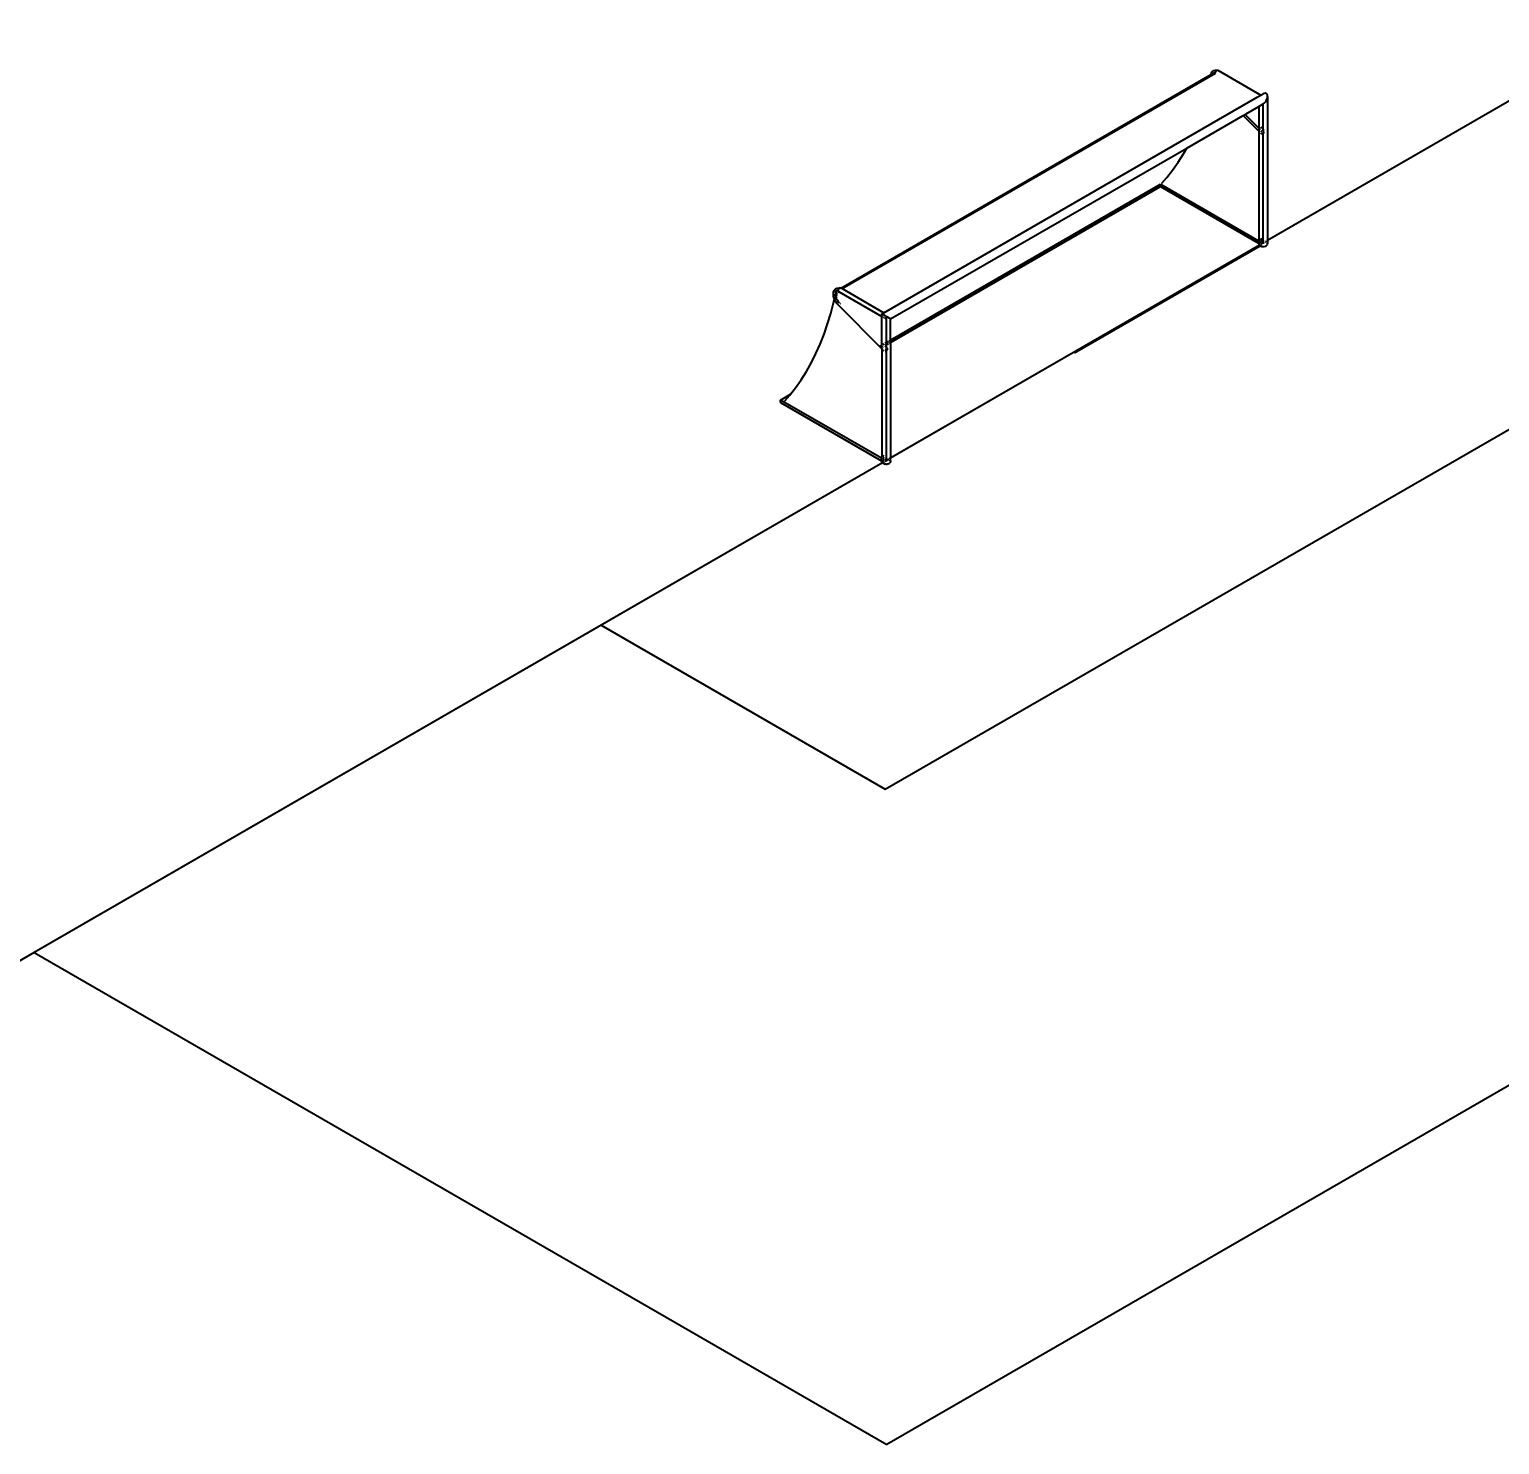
# Model space of a CAD drawing. Header units: centimetres. Extents: x -292707 to 138715, y -53922 to 66277.
# Drawn here: x 84646 to 86672, y -15323 to -13371 of the extents above; entities that cross this region are included whole.
import ezdxf

# ---------------------------------------------------------------- set-up
doc = ezdxf.new("R2010")
doc.units = ezdxf.units.CM
doc.layers.add('A-ALINE-7', color=119, linetype='Continuous')
doc.styles.add('Scale 500', font='GOTHICB.TTF', dxfattribs={"height": 175})

# ---------------------------------------------------------------- blocks, each defined once
blk = doc.blocks.new('A$Cbf84a4b9')
at = {"layer": 'A-ALINE-7'}
for p, q in [((7263.2, 8085.2), (5107.5, 6840.6)), ((5031, 7072.5), (5032.2, 7074)), ((5032.2, 7074), (5032.7, 7074.4)), ((5032.7, 7074.4), (5034.2, 7075.4)), ((5034.2, 7075.4), (5034.8, 7075.7)), ((5034.8, 7075.7), (5036.6, 7076.1)), ((5036.6, 7076.1), (5037.2, 7076.1)), ((5036.6, 7073.3), (5036.9, 7074.1)), ((5036.9, 7074.1), (5037.2, 7074.7)), ((5037.2, 7076.1), (5039.4, 7075.9)), ((5037.2, 7074.7), (5037.7, 7075.3)), ((5037.7, 7075.3), (5038.2, 7075.7)), ((5038.2, 7075.7), (5038.8, 7075.9)), ((5038.8, 7075.9), (5039.4, 7075.9)), ((5039.4, 7075.9), (5039.9, 7075.8)), ((5039.9, 7075.8), (5099.2, 7041.5)), ((4520.4, 6775.6), (5029.9, 7069.7)), ((4521.8, 6774.8), (5036.5, 7071.9)), ((5029.9, 7069.7), (5035.5, 7072.9)), ((5029.9, 7069.7), (5030, 7070.1)), ((5030, 7070.1), (5030.7, 7072)), ((5030.7, 7072), (5031, 7072.5)), ((5035.5, 7072.9), (5036.6, 7073.2)), ((5036.5, 7072.6), (5036.6, 7073.2)), ((5036.5, 7071.9), (5036.5, 7072.6)), ((5036.6, 7073.2), (5036.6, 7073.3)), ((5493.1, 7063.2), (5108.3, 6841.1)), ((4579.5, 6741.5), (5094.2, 7038.6)), ((5094.2, 7038.6), (5099.2, 7041.5)), ((5099.2, 7041.5), (5102.3, 7043.3)), ((5103.8, 7044), (5102.3, 7043.3)), ((5105.3, 7044.1), (5103.8, 7044)), ((5106.5, 7043.7), (5105.3, 7044.1)), ((5105.3, 7032.1), (5106.5, 7033.9)), ((5107.5, 7042.9), (5106.5, 7043.7)), ((5106.5, 7033.9), (5107.5, 7035.9)), ((5108.1, 7041.5), (5107.5, 7042.9)), ((5107.5, 7035.9), (5108.1, 7037.9)), ((5108.3, 7039.9), (5108.1, 7041.5)), ((5108.1, 7037.9), (5108.3, 7039.9)), ((5108.3, 7039.9), (5108.3, 6841.1)), ((4996.9, 6968.6), (5074.7, 7013.5)), ((5074.7, 7013.5), (5077.3, 7015)), ((5096.3, 6991.9), (5074.7, 7013.5)), ((5077.3, 7015), (5078.9, 7015.9)), ((5077.3, 7015), (5096.3, 6996)), ((5078.9, 7015.9), (5096.3, 7026)), ((5096.3, 7026), (5102.3, 7029.5)), ((5096.3, 7026), (5096.3, 6998.5)), ((5102.3, 7029.5), (5103.8, 7030.6)), ((5102.3, 6994.1), (5102.3, 7029.5)), ((5103.8, 7030.6), (5105.3, 7032.1)), ((5096.3, 6998.5), (5096.3, 6996)), ((5096.3, 6996), (5098, 6994.3)), ((5096.3, 6996), (5096.3, 6991.9)), ((5100.7, 6995.7), (5099.3, 6997.2)), ((5099.3, 6993), (5100.7, 6991.6)), ((5103.8, 6992.6), (5102.3, 6994.1)), ((5102.3, 6992.5), (5102.3, 6994.1)), ((5098, 6990.1), (5096.3, 6991.9)), ((5096.3, 6991.9), (5096.3, 6843.1)), ((5100.1, 6988.1), (5099.3, 6988.9)), ((5100.2, 6988.8), (5100.1, 6988.4)), ((5100.1, 6988.4), (5100.1, 6988.1)), ((5100.1, 6988.1), (5100.3, 6987.9)), ((5100.4, 6989.3), (5100.2, 6988.8)), ((5100.3, 6987.9), (5100.6, 6987.9)), ((5100.7, 6989.8), (5100.4, 6989.3)), ((5100.6, 6987.9), (5100.7, 6987.9)), ((5102.3, 6991.3), (5102.3, 6991.5)), ((5102.4, 6991.4), (5102.3, 6991.3)), ((5102.3, 6991.3), (5102.3, 6988.7)), ((5102.3, 6988.7), (5102.7, 6989.1)), ((5102.3, 6839.8), (5102.3, 6988.7)), ((5103, 6991.8), (5102.4, 6991.4)), ((5102.7, 6989.1), (5103.3, 6989.6)), ((5103.5, 6992), (5103, 6991.8)), ((5103.3, 6989.6), (5103.8, 6990.2)), ((5103.8, 6992.1), (5103.5, 6992)), ((5103.8, 6990.2), (5103.8, 6990.3)), ((4588.6, 6732.9), (4996.9, 6968.6)), ((4985.2, 6949.2), (4992.5, 6960.7)), ((4992.5, 6960.7), (4996.9, 6968.6)), ((4969.4, 6927.8), (4977.5, 6938.2)), ((4977.5, 6938.2), (4985.2, 6949.2)), ((4588.6, 6703.9), (4960.9, 6918.8)), ((4588.6, 6700.6), (4960.9, 6915.6)), ((4960.9, 6918.8), (4960.9, 6915.6)), ((4960.9, 6918.8), (5095.9, 6840.8)), ((4960.9, 6915.6), (5095.9, 6837.6)), ((4962.8, 6920.2), (4969.4, 6927.8)), ((4581.3, 6084.5), (5884.9, 6837.1)), ((4581.3, 6084.5), (5884.9, 6837.1)), ((7449.8, 6835.8), (4583.5, 5180.9)), ((5098, 6835.2), (4586.8, 6540)), ((5097.1, 6834.6), (4588.6, 6541)), ((4842.4, 6686.3), (5098, 6833.9)), ((5096.3, 6841.1), (5095.9, 6840.8)), ((5095.9, 6840.8), (5095.9, 6837.6)), ((5095.9, 6837.6), (5096.3, 6837.8)), ((5096.3, 6843.1), (5096.3, 6841.1)), ((5098, 6842.1), (5096.3, 6841.1)), ((5096.3, 6841.1), (5096.3, 6837.8)), ((5096.3, 6837.8), (5098, 6838.8)), ((5096.3, 6837.8), (5096.3, 6836.4)), ((5096.5, 6837.2), (5096.3, 6836.4)), ((5096.3, 6836.4), (5096.5, 6835.5)), ((5097.1, 6838.1), (5096.5, 6837.2)), ((5096.5, 6835.5), (5097.1, 6834.6)), ((5098, 6838.8), (5097.1, 6838.1)), ((5098, 6835.2), (5097.1, 6834.6)), ((5097.1, 6834.6), (5097.1, 6834.6)), ((5097.1, 6834.6), (5098, 6833.9)), ((5098, 6833.9), (5099.3, 6833.4)), ((5099.3, 6843.8), (5100.2, 6843.3)), ((5100.2, 6843.3), (5099.3, 6842.8)), ((5099.3, 6840.5), (5100.2, 6840)), ((5099.3, 6839.5), (5100.2, 6840)), ((5100.7, 6839.7), (5099.3, 6839.4)), ((5100.7, 6838.2), (5099.3, 6839.1)), ((5100.7, 6838.2), (5099.3, 6839.1)), ((5100.7, 6837.2), (5099.3, 6838.1)), ((5100.7, 6836.7), (5099.3, 6835.9)), ((5100.7, 6836.7), (5099.3, 6835.9)), ((5099.3, 6834.6), (5100.7, 6835.5)), ((5099.3, 6833.4), (5100.7, 6833)), ((5100.2, 6840), (5100.2, 6843.3)), ((5100.7, 6833), (5102.3, 6832.9)), ((5103.8, 6839.7), (5102.3, 6839.8)), ((5102.3, 6837.6), (5102.3, 6839.8)), ((5103.8, 6838.5), (5102.3, 6837.6)), ((5103.8, 6838.5), (5102.3, 6837.6)), ((5102.3, 6836.4), (5102.3, 6837.6)), ((5102.3, 6832.9), (5103.8, 6833)), ((5103.8, 6833), (5105.3, 6833.4)), ((5106.5, 6840.1), (5105.3, 6839.3)), ((5106.5, 6840.1), (5105.3, 6839.3)), ((5105.3, 6839.3), (5105.3, 6839.4)), ((5105.3, 6839.3), (5105.3, 6839.3)), ((5106.5, 6838.8), (5105.3, 6839.3)), ((5105.3, 6833.4), (5106.5, 6833.9)), ((5106.5, 6833.9), (5107.5, 6834.6)), ((5108.3, 6841.1), (5107.5, 6840.6)), ((5108.1, 6837.2), (5107.5, 6838.1)), ((5107.5, 6834.6), (5108.1, 6835.5)), ((5108.3, 6836.4), (5108.1, 6837.2)), ((5108.1, 6835.5), (5108.3, 6836.4)), ((5108.3, 6841.1), (5108.3, 6836.4)), ((4510.1, 6769.5), (4510.2, 6770)), ((4510.2, 6770), (4511, 6772)), ((4511, 6772), (4511.3, 6772.5)), ((4511.3, 6772.5), (4512.4, 6774)), ((4512.4, 6774), (4512.9, 6774.4)), ((4512.9, 6774.4), (4514.5, 6775.4)), ((4513, 6769.2), (4513.6, 6770.8)), ((4513.1, 6768.6), (4513.6, 6770.8)), ((4513.6, 6770.8), (4516.6, 6772.6)), ((4513.6, 6770.8), (4514.5, 6772.1)), ((4514.5, 6775.4), (4515.1, 6775.6)), ((4514.5, 6772.1), (4515.4, 6772.7)), ((4515.1, 6775.6), (4516.9, 6776)), ((4516.6, 6770.1), (4516.1, 6769.7)), ((4516.5, 6773.3), (4517, 6773.6)), ((4517.1, 6770.4), (4516.5, 6770.1)), ((4516.5, 6770.1), (4517.4, 6770.3)), ((4516.6, 6770.1), (4516.5, 6770)), ((4516.8, 6772.5), (4516.9, 6773.3)), ((4516.8, 6771.9), (4516.8, 6772.5)), ((4517, 6771.2), (4516.8, 6771.9)), ((4516.9, 6776), (4517.5, 6776.1)), ((4516.9, 6773.3), (4517, 6773.6)), ((4517, 6773.6), (4517.1, 6774)), ((4517.3, 6770.7), (4517, 6771.2)), ((4517, 6770.4), (4517.1, 6770.4)), ((4517.1, 6774), (4517.5, 6774.7)), ((4517.1, 6770.4), (4517.1, 6770.4)), ((4517.6, 6770.4), (4517.1, 6770.4)), ((4517.1, 6770.4), (4517.4, 6770.3)), ((4517.7, 6770.4), (4517.3, 6770.7)), ((4517.4, 6770.3), (4517.6, 6770.4)), ((4517.4, 6770.3), (4517.9, 6770.3)), ((4517.5, 6776.1), (4519.6, 6775.9)), ((4517.5, 6774.7), (4518, 6775.2)), ((4517.7, 6770.4), (4517.9, 6770.3)), ((4517.9, 6770.3), (4576.6, 6736.4)), ((4518, 6775.2), (4518.5, 6775.6)), ((4518.5, 6775.6), (4519.1, 6775.8)), ((4519.1, 6775.8), (4519.6, 6775.9)), ((4519.6, 6775.9), (4520.1, 6775.7)), ((4520.1, 6775.7), (4520.4, 6775.6)), ((4520.4, 6775.6), (4521.8, 6774.8)), ((4521.8, 6774.8), (4579.5, 6741.5)), ((4506.3, 6740.5), (4510.2, 6755.4)), ((4509.8, 6767.2), (4510.1, 6769.5)), ((4510, 6764.7), (4509.8, 6767.2)), ((4510.1, 6764.4), (4510, 6764.7)), ((4510.6, 6761.8), (4510.1, 6764.4)), ((4510.2, 6755.4), (4511.2, 6760.2)), ((4511.2, 6760.2), (4510.6, 6761.8)), ((4511.2, 6760.2), (4511.4, 6761.1)), ((4511.6, 6759.2), (4511.2, 6760.2)), ((4511.5, 6761.5), (4512, 6763.8)), ((4512.9, 6756.7), (4511.6, 6759.2)), ((4512.4, 6765.5), (4512.8, 6767.1)), ((4512.8, 6767.1), (4515.3, 6768.5)), ((4512.8, 6767.1), (4512.8, 6767.2)), ((4512.8, 6767.1), (4512.8, 6767.2)), ((4512.9, 6765.1), (4512.8, 6767.1)), ((4512.9, 6768.6), (4513, 6769.2)), ((4512.9, 6765.1), (4514.8, 6766.2)), ((4513.2, 6763.9), (4512.9, 6765.1)), ((4514.5, 6754.3), (4512.9, 6756.7)), ((4513.4, 6762.8), (4513.2, 6763.9)), ((4513.4, 6762.8), (4515, 6763.7)), ((4514.3, 6760.4), (4513.4, 6762.8)), ((4514.3, 6760.4), (4515.1, 6760.9)), ((4515.4, 6758.2), (4514.3, 6760.4)), ((4516.3, 6752.3), (4514.5, 6754.3)), ((4515.4, 6758.2), (4516.8, 6759)), ((4516.9, 6756), (4515.4, 6758.2)), ((4576.6, 6691.8), (4516.3, 6752.3)), ((4516.9, 6756), (4517.7, 6756.6)), ((4517.9, 6754.8), (4516.9, 6756)), ((4518.8, 6754.3), (4519.4, 6754.7)), ((4501.9, 6726), (4506.3, 6740.5)), ((4576.6, 6739.8), (4579.5, 6741.5)), ((4576.6, 6736.4), (4576.6, 6739.8)), ((4581.1, 6737.2), (4576.6, 6739.8)), ((4576.6, 6736.4), (4577.4, 6736)), ((4576.6, 6697.2), (4576.6, 6736.4)), ((4578.3, 6735.4), (4579.6, 6734.7)), ((4581, 6737), (4581.1, 6737.1)), ((4581, 6733.9), (4581.1, 6733.8)), ((4581.1, 6733.8), (4581, 6733.9)), ((4581.1, 6737.2), (4582.6, 6736.3)), ((4581.1, 6737.1), (4581.1, 6737.2)), ((4581.5, 6733.7), (4581.1, 6733.8)), ((4582, 6733.8), (4581.5, 6733.7)), ((4582.6, 6734), (4582, 6733.8)), ((4582.6, 6736.3), (4582.6, 6734)), ((4588.6, 6732.9), (4582.6, 6736.3)), ((4582.6, 6734), (4582.6, 6700.7)), ((4588.6, 6704.1), (4588.6, 6732.9)), ((4491.7, 6698.4), (4497, 6711.9)), ((4497, 6711.9), (4501.9, 6726)), ((4485.8, 6685.3), (4491.7, 6698.4)), ((4574.4, 6695.7), (4575.5, 6696.4)), ((4576.2, 6696.8), (4576.6, 6696.9)), ((4576.5, 6693.6), (4576.6, 6693.7)), ((4576.6, 6696.9), (4576.6, 6697.2)), ((4576.6, 6696.9), (4576.9, 6697.1)), ((4576.6, 6693.7), (4576.6, 6696.9)), ((4576.6, 6693.7), (4577.4, 6694.1)), ((4576.6, 6691.8), (4576.6, 6693.7)), ((4577.4, 6691), (4576.6, 6691.8)), ((4576.6, 6691.8), (4576.6, 6543)), ((4578.4, 6698.3), (4578.3, 6698.3)), ((4578.3, 6698), (4578.6, 6698.1)), ((4578.3, 6694.7), (4579, 6695.1)), ((4579.6, 6688.8), (4578.3, 6690.1)), ((4578.6, 6698.1), (4578.4, 6698.3)), ((4578.6, 6698.1), (4579.6, 6698.7)), ((4579.6, 6697.1), (4578.6, 6698.1)), ((4581, 6699.5), (4582.6, 6700.4)), ((4581, 6696.2), (4582.6, 6697.1)), ((4582.6, 6694.1), (4581, 6695.6)), ((4581.1, 6689.8), (4581, 6689.7)), ((4581.5, 6690.3), (4581.1, 6689.8)), ((4581.9, 6690.7), (4581.5, 6690.3)), ((4582.1, 6690.9), (4581.9, 6690.7)), ((4581.9, 6690.7), (4582.6, 6690)), ((4581.9, 6688.2), (4582.4, 6688.6)), ((4582.6, 6691.3), (4582.1, 6690.9)), ((4582.4, 6688.6), (4582.6, 6688.7)), ((4582.6, 6700.7), (4582.6, 6700.4)), ((4582.6, 6700.4), (4582.6, 6697.1)), ((4582.6, 6697.1), (4582.6, 6694.1)), ((4582.6, 6694.1), (4582.6, 6692.4)), ((4582.6, 6691.5), (4582.6, 6691.3)), ((4582.6, 6691.3), (4582.6, 6690)), ((4582.6, 6690), (4582.6, 6688.7)), ((4582.6, 6688.7), (4582.6, 6539.8)), ((4584.1, 6701.3), (4585.6, 6702.1)), ((4584.1, 6698), (4585.6, 6698.9)), ((4584.7, 6691.9), (4584.1, 6692.5)), ((4584.2, 6692.1), (4584.1, 6692.1)), ((4584.1, 6690.2), (4584.4, 6690.7)), ((4584.5, 6692.1), (4584.2, 6692.1)), ((4584.4, 6690.7), (4584.7, 6691.2)), ((4584.7, 6691.9), (4584.5, 6692.1)), ((4584.8, 6691.6), (4584.7, 6691.9)), ((4584.7, 6691.2), (4584.8, 6691.6)), ((4586.8, 6702.9), (4588.6, 6703.9)), ((4586.8, 6699.6), (4588.6, 6700.6)), ((4588.6, 6703.9), (4588.6, 6704.1)), ((4588.6, 6700.6), (4588.6, 6703.9)), ((4588.6, 6700.6), (4588.6, 6541)), ((4472.7, 6660.7), (4479.5, 6672.7)), ((4479.5, 6672.7), (4485.8, 6685.3)), ((4581, 6687.9), (4581.3, 6687.9)), ((4581.3, 6687.9), (4581.9, 6688.2)), ((4457.8, 6638.2), (4465.5, 6649.2)), ((4465.5, 6649.2), (4472.7, 6660.7)), ((4436.9, 6621.2), (4450.9, 6629.3)), ((4443, 6620.1), (4449.7, 6627.8)), ((4449.7, 6627.8), (4450.9, 6629.3)), ((4450.9, 6629.3), (4457.8, 6638.2)), ((4576.2, 6540.8), (4436.9, 6621.2)), ((4436.9, 6617.9), (4436.9, 6621.2)), ((4436.9, 6617.9), (4576.2, 6537.5)), ((4577.4, 6534.5), (2419.5, 5288.7)), ((4577.4, 6534.5), (4189.6, 6310.7)), ((4576.2, 6540.8), (4576.6, 6541)), ((4576.2, 6540), (4576.2, 6540.8)), ((4576.2, 6540), (4576.6, 6539.8)), ((4576.2, 6539), (4576.2, 6540)), ((4576.6, 6538.8), (4576.2, 6539)), ((4576.2, 6537.5), (4576.2, 6539)), ((4577.4, 6538.3), (4576.2, 6539)), ((4576.6, 6537.7), (4576.2, 6537.5)), ((4576.6, 6541), (4576.6, 6543)), ((4576.6, 6541), (4577.4, 6541.5)), ((4576.6, 6539.8), (4576.6, 6541)), ((4576.6, 6539.8), (4577.4, 6539.3)), ((4576.6, 6538.8), (4576.6, 6539.8)), ((4577.4, 6538.3), (4576.6, 6538.8)), ((4576.6, 6537.7), (4576.6, 6538.8)), ((4577.4, 6538.2), (4576.6, 6537.7)), ((4576.6, 6536.3), (4576.6, 6537.7)), ((4576.6, 6536.3), (4576.8, 6537.2)), ((4576.8, 6535.4), (4576.6, 6536.3)), ((4576.8, 6537.2), (4577.4, 6538)), ((4577.4, 6534.6), (4576.8, 6535.4)), ((4577.4, 6534.6), (4577.4, 6534.5)), ((4577.4, 6534.5), (4578.3, 6533.8)), ((4579.6, 6543.7), (4578.3, 6544.5)), ((4578.3, 6542), (4579.6, 6542.7)), ((4578.3, 6541.2), (4579.6, 6540.5)), ((4579.6, 6539.5), (4578.3, 6538.7)), ((4578.3, 6538.7), (4579.6, 6539.3)), ((4579.6, 6538), (4578.3, 6538.7)), ((4579.6, 6537.1), (4578.3, 6537.8)), ((4579.6, 6537.1), (4578.3, 6537.8)), ((4579.6, 6535.8), (4578.3, 6535.1)), ((4579.6, 6535.8), (4578.3, 6535.1)), ((4579.6, 6533.3), (4578.3, 6533.8)), ((4579.6, 6533.3), (4581, 6532.9)), ((4581, 6539.6), (4582.6, 6539.8)), ((4582.6, 6537.5), (4581, 6536.6)), ((4581.5, 6536.9), (4581, 6537.2)), ((4581.5, 6536.9), (4581, 6536.6)), ((4582.6, 6532.8), (4581, 6532.9)), ((4582.6, 6537.5), (4581.5, 6536.9)), ((4582.6, 6536.3), (4581.5, 6536.9)), ((4582.6, 6539.8), (4582.6, 6537.5)), ((4582.6, 6537.5), (4582.6, 6536.3)), ((4582.6, 6532.8), (4584.1, 6532.9)), ((4584.1, 6539.6), (4585.6, 6539.3)), ((4585.6, 6539.3), (4584.1, 6538.4)), ((4585.6, 6539.3), (4584.1, 6538.4)), ((4585.6, 6533.3), (4584.1, 6532.9)), ((4585.6, 6533.3), (4586.8, 6533.8)), ((4588.6, 6541), (4586.8, 6540)), ((4586.8, 6538.7), (4587.8, 6538)), ((4587.8, 6534.6), (4586.8, 6533.8)), ((4587.8, 6538), (4588.4, 6537.2)), ((4588.4, 6535.4), (4587.8, 6534.6)), ((4588.4, 6537.2), (4588.6, 6536.3)), ((4588.6, 6536.3), (4588.4, 6535.4)), ((4588.6, 6536.3), (4588.6, 6541)), ((4189.6, 6310.7), (3408.2, 5859.5)), ((4189.6, 6310.7), (4581.3, 6084.5)), ((4189.6, 6310.7), (4581.3, 6084.5)), ((3408.2, 5859.5), (2419.5, 5288.7)), ((3408.2, 5859.5), (4583.5, 5180.9)), ((3408.2, 5859.5), (4583.5, 5180.9)), ((5495.8, 5707.7), (4583.5, 5180.9))]:
    blk.add_line(p, q, dxfattribs=at)

msp = doc.modelspace()

# ---------------------------------------------------------------- block references
at = {"ltscale": 5}
msp.add_blockref('A$Cbf84a4b9', (81244.2, -20503.6), dxfattribs=at)

# ---------------------------------------------------------------- texts
at = {"ltscale": 5, "insert": (83860.6, -13511.8), "char_height": 175, "attachment_point": 1, "rotation": 30, "style": 'Scale 500'}
msp.add_mtext_dynamic_manual_height_columns('SUMUR RESAPAN', width=3165.144, gutter_width=875, heights=[0], dxfattribs=at)

doc.saveas('drawing.dxf')
